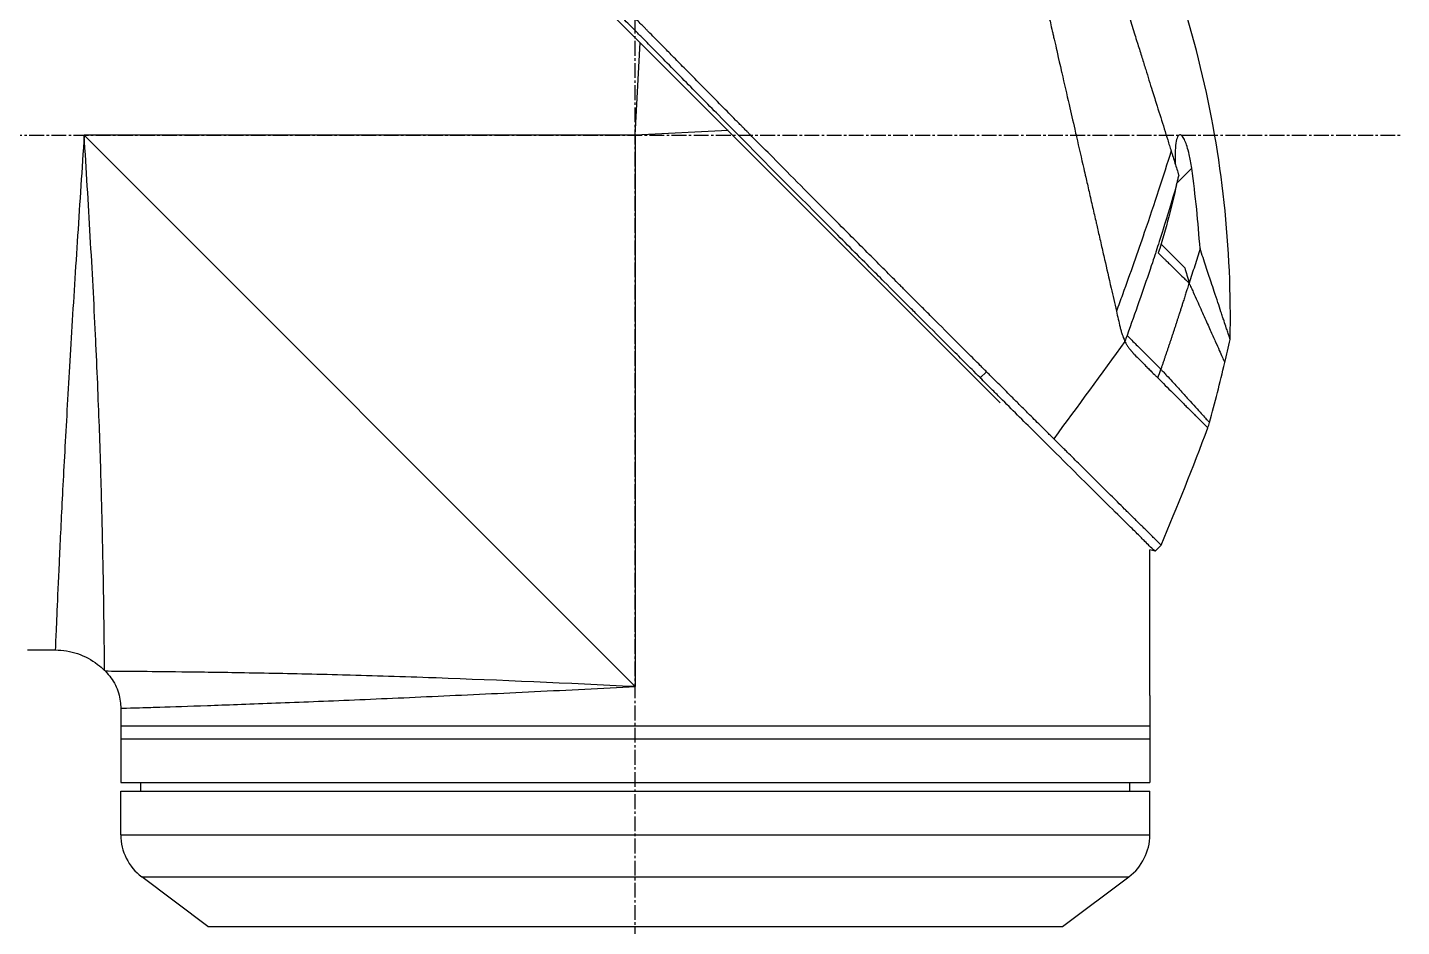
# Model space of a CAD drawing. Header units: millimetres. Extents: x 0 to 4378, y 0 to 2376.
# Drawn here: x 314.4 to 472, y 1105.8 to 1208.8 of the extents above; entities that cross this region are included whole.
import ezdxf

# ---------------------------------------------------------------- set-up
doc = ezdxf.new("R2010")
doc.units = ezdxf.units.MM
doc.header["$LTSCALE"] = 0.2
doc.linetypes.add('CENTER2', pattern=[1.125, 0.75, -0.125, 0.125, -0.125])
doc.layers.add('02_Center Line', color=1, linetype='CENTER2')

# ---------------------------------------------------------------- blocks, each defined once
blk = doc.blocks.new('A$C2641d59f')
for p, q in [((190.24, 563.54), (126.8, 626.99)), ((148.4, 594.2), (148.94, 604.85)), ((148.4, 594.2), (85.2, 594.2)), ((85.2, 594.2), (148.4, 531)), ((159.05, 594.74), (148.4, 594.2)), ((148.4, 594.2), (148.4, 531)), ((210.51, 588.71), (212.21, 590.42)), ((208.47, 581.97), (208.47, 581.97)), ((208.69, 581.74), (211.41, 579.02)), ((187.96, 566.39), (188.67, 567.1)), ((208, 546.51), (208.71, 547.22)), ((207.4, 530), (207.4, 546.67)), ((208, 546.51), (207.4, 546.67)), ((82.05, 539.2), (82.06, 539.2)), ((87.47, 539.2), (87.47, 539.2)), ((78.7, 535.2), (81.89, 535.2)), ((87.64, 532.76), (87.54, 532.86)), ((207.4, 529.5), (207.4, 526.5)), ((89.4, 528.51), (89.4, 520)), ((89.4, 526.5), (207.4, 526.5)), ((207.4, 526.5), (207.4, 520)), ((89.4, 525), (207.4, 525)), ((89.4, 520), (207.4, 520)), ((91.7, 519), (91.69, 520)), ((205.1, 519), (205.11, 520)), ((89.4, 519), (207.4, 519)), ((89.4, 514), (89.4, 519)), ((207.4, 514), (207.4, 519)), ((89.4, 514), (207.4, 514)), ((91.8, 509.2), (205, 509.2)), ((99.4, 503.5), (91.8, 509.2)), ((197.4, 503.5), (205, 509.2)), ((99.4, 503.5), (197.4, 503.5))]:
    blk.add_line(p, q)
for centre, radius, start, end in [((-132.06, 684.47), 360.28, 340.8689, 341.0362), ((95.4, 514), 6, 180, 233.1301), ((201.4, 514), 6, 306.8699, 0)]:
    blk.add_arc(centre, radius, start, end)
at = {"extrusion": (0, 0, -1)}
blk.add_ellipse((156.72, 599.41), major_axis=(-51.34, -154.08), ratio=0.336418, start_param=4.783304, end_param=4.787811, dxfattribs=at)
for points, knots in [([(188.67, 567.1), (188.66, 567.11), (188.51, 567.26), (188.43, 567.34), (188.37, 567.39), (188.19, 567.57), (188.08, 567.69), (187.72, 568.05), (187.48, 568.29), (186.75, 569.02), (186.26, 569.5), (184.79, 570.98), (183.79, 571.97), (182.54, 573.23), (182.29, 573.48), (181.72, 574.05), (181.39, 574.37), (180.47, 575.3), (179.86, 575.91), (179.12, 576.64), (179, 576.76), (178.77, 577), (178.66, 577.11), (177.38, 578.39), (176.2, 579.58), (174.32, 581.46), (173.64, 582.14), (172.16, 583.63), (171.37, 584.42), (168.45, 587.35), (166.31, 589.5), (163.44, 592.4), (162.72, 593.12), (161.89, 593.95), (161.79, 594.06), (161.6, 594.24), (161.52, 594.33), (161.35, 594.5), (161.26, 594.59), (161.06, 594.79), (160.95, 594.9), (160.75, 595.1), (160.67, 595.19), (160.46, 595.39), (160.34, 595.52), (160.12, 595.75), (160.01, 595.85), (159.38, 596.49), (158.85, 597.02), (157.64, 598.25), (156.95, 598.95), (155.56, 600.35), (154.86, 601.06), (153.72, 602.22), (153.27, 602.67), (152.73, 603.23), (152.62, 603.33), (152.34, 603.62), (152.15, 603.81), (151.51, 604.46), (151.06, 604.92), (150.36, 605.62), (150.12, 605.87), (149.79, 606.2), (149.71, 606.29), (149.58, 606.42), (149.53, 606.46), (149.39, 606.61), (149.29, 606.71), (149.04, 606.96), (148.89, 607.11), (148.55, 607.46), (148.36, 607.65), (148, 608.01), (147.82, 608.19), (147.58, 608.43), (147.52, 608.49), (147.32, 608.7), (147.16, 608.86), (146.77, 609.25), (146.56, 609.47), (146.17, 609.86), (146.01, 610.02), (145.68, 610.35), (145.52, 610.52), (145.1, 610.94), (144.84, 611.2), (144.39, 611.65), (144.21, 611.84), (143.88, 612.17), (143.74, 612.31), (143.53, 612.52), (143.46, 612.59), (143.19, 612.87), (142.98, 613.07), (141.87, 614.2), (140.96, 615.12), (139.07, 617.02), (138.1, 618), (136.75, 619.36), (136.37, 619.74), (135.81, 620.31), (135.63, 620.49), (135.01, 621.11), (134.58, 621.54), (133.71, 622.42), (133.26, 622.86), (131.86, 624.27), (130.91, 625.23), (129.19, 626.96), (128.42, 627.73), (126.77, 629.39), (125.88, 630.28), (124.31, 631.86), (123.61, 632.55), (120.28, 635.9), (117.75, 638.42), (114.91, 641.26), (114.42, 641.76), (113.46, 642.71), (113, 643.18), (110.8, 645.38), (109.19, 646.98), (107.16, 649.01), (106.57, 649.6), (105.5, 650.66), (105.02, 651.14), (103.74, 652.42), (103.08, 653.08), (102.4, 653.76), (102.23, 653.93), (101.95, 654.2), (101.88, 654.28), (101.88, 654.28)], [-6.229962, -6.229962, -6.229962, -6.229962, -6.227864, -6.227864, -6.219552, -6.219552, -6.202929, -6.202929, -6.16968, -6.16968, -6.103208, -6.103208, -5.970065, -5.970065, -5.937453, -5.937453, -5.895346, -5.895346, -5.816119, -5.816119, -5.800362, -5.800362, -5.786281, -5.786281, -5.635887, -5.635887, -5.550128, -5.550128, -5.451964, -5.451964, -5.19041, -5.19041, -5.103809, -5.103809, -5.091041, -5.091041, -5.081268, -5.081268, -5.070806, -5.070806, -5.057101, -5.057101, -5.047416, -5.047416, -5.032993, -5.032993, -5.021064, -5.021064, -4.959513, -4.959513, -4.879662, -4.879662, -4.798866, -4.798866, -4.746913, -4.746913, -4.735039, -4.735039, -4.713278, -4.713278, -4.660559, -4.660559, -4.631405, -4.631405, -4.620962, -4.620962, -4.61581, -4.61581, -4.603824, -4.603824, -4.585775, -4.585775, -4.565126, -4.565126, -4.545061, -4.545061, -4.538129, -4.538129, -4.518662, -4.518662, -4.489931, -4.489931, -4.468034, -4.468034, -4.446173, -4.446173, -4.412022, -4.412022, -4.38742, -4.38742, -4.368644, -4.368644, -4.359076, -4.359076, -4.331844, -4.331844, -4.208918, -4.208918, -4.076245, -4.076245, -4.023995, -4.023995, -3.998904, -3.998904, -3.939656, -3.939656, -3.878964, -3.878964, -3.746371, -3.746371, -3.637173, -3.637173, -3.509455, -3.509455, -3.406658, -3.406658, -3.009825, -3.009825, -2.924337, -2.924337, -2.84138, -2.84138, -2.519502, -2.519502, -2.374871, -2.374871, -2.235834, -2.235834, -1.965462, -1.965462, -1.83333, -1.83333, -1.674568, -1.674568, -1.674568, -1.674568]), ([(187.96, 566.39), (187.93, 566.43), (187.63, 566.73), (186.96, 567.4), (186.7, 567.65), (185.94, 568.41), (185.42, 568.93), (183.87, 570.48), (182.81, 571.54), (181.44, 572.91), (181.14, 573.21), (180.48, 573.87), (180.13, 574.22), (178.82, 575.53), (177.87, 576.48), (176.37, 577.99), (175.81, 578.54), (173.78, 580.58), (172.29, 582.08), (167.82, 586.56), (162.26, 592.16), (156.39, 598.09), (155.08, 599.42), (153.12, 601.41), (152.47, 602.06), (151.57, 602.98), (151.31, 603.24), (150.56, 604), (150.06, 604.51), (149.4, 605.17), (149.25, 605.33), (148.99, 605.59), (148.88, 605.7), (148.67, 605.92), (148.57, 606.02), (148.36, 606.23), (148.25, 606.34), (147.73, 606.86), (147.32, 607.28), (146.47, 608.14), (146.03, 608.58), (144.77, 609.85), (143.95, 610.68), (142.33, 612.32), (141.52, 613.13), (139.87, 614.8), (139.03, 615.65), (137.31, 617.38), (136.43, 618.26), (135.1, 619.6), (134.65, 620.05), (133.43, 621.28), (132.67, 622.04), (131.08, 623.65), (130.24, 624.49), (128.59, 626.15), (127.78, 626.96), (126.21, 628.54), (125.44, 629.3), (123.23, 631.52), (121.8, 632.96), (117.83, 636.93), (115.38, 639.38), (112.7, 642.06), (112.27, 642.49), (110.26, 644.5), (108.8, 645.96), (105.53, 649.22), (103.94, 650.81), (102.57, 652.17), (102.33, 652.41), (101.81, 652.94), (101.57, 653.17), (101.25, 653.49), (101.17, 653.57), (101.17, 653.57)], [0.000001, 0.000001, 0.000001, 0.000001, 0.0174896, 0.0174896, 0.0280641, 0.0280641, 0.0492044, 0.0492044, 0.0915833, 0.0915833, 0.103829, 0.103829, 0.1177045, 0.1177045, 0.1548929, 0.1548929, 0.1762617, 0.1762617, 0.2332292, 0.2332292, 0.3447473, 0.3447473, 0.3768428, 0.3768428, 0.3928613, 0.3928613, 0.3992061, 0.3992061, 0.4115742, 0.4115742, 0.4153435, 0.4153435, 0.4181398, 0.4181398, 0.4207138, 0.4207138, 0.4231441, 0.4231441, 0.4328041, 0.4328041, 0.443145, 0.443145, 0.4624048, 0.4624048, 0.4815797, 0.4815797, 0.5018181, 0.5018181, 0.5229618, 0.5229618, 0.5340035, 0.5340035, 0.5527188, 0.5527188, 0.5738832, 0.5738832, 0.5945831, 0.5945831, 0.6145009, 0.6145009, 0.6528362, 0.6528362, 0.7241388, 0.7241388, 0.7381113, 0.7381113, 0.7906485, 0.7906485, 0.8696683, 0.8696683, 0.8893857, 0.8893857, 0.91901, 0.91901, 0.9486615, 0.9486615, 0.9486615, 0.9486615]), ([(185.7, 651.99), (185.7, 651.99), (185.7, 651.99), (185.7, 651.99), (185.7, 651.98), (185.71, 651.97), (185.71, 651.97), (185.71, 651.95), (185.72, 651.92), (185.73, 651.88), (185.74, 651.85), (185.75, 651.81), (185.76, 651.75), (185.78, 651.7), (185.79, 651.64), (185.81, 651.56), (185.83, 651.49), (185.84, 651.41), (185.87, 651.32), (185.89, 651.23), (185.91, 651.13), (185.93, 651.02), (185.98, 650.82), (186.04, 650.57), (186.11, 650.27), (186.12, 650.22), (186.13, 650.16), (186.15, 650.1), (186.19, 649.93), (186.24, 649.68), (186.33, 649.31), (186.39, 649.02), (186.48, 648.64), (186.59, 648.15), (186.68, 647.77), (186.78, 647.32), (186.91, 646.79), (187.01, 646.33), (187.13, 645.82), (187.26, 645.23), (187.31, 645.01), (187.36, 644.79), (187.42, 644.55), (187.5, 644.2), (187.58, 643.85), (187.66, 643.48), (187.8, 642.87), (187.95, 642.23), (188.1, 641.56), (188.18, 641.22), (188.26, 640.88), (188.34, 640.53), (188.42, 640.18), (188.5, 639.83), (188.58, 639.47), (188.75, 638.75), (188.92, 638), (189.1, 637.23), (189.18, 636.84), (189.27, 636.45), (189.37, 636.05), (189.38, 635.96), (189.4, 635.88), (189.42, 635.8), (189.45, 635.69), (189.52, 635.37), (189.64, 634.83), (189.72, 634.5), (189.81, 634.09), (189.93, 633.59), (190.02, 633.21), (190.11, 632.78), (190.22, 632.31), (190.27, 632.1), (190.32, 631.88), (190.37, 631.66), (190.42, 631.44), (190.47, 631.23), (190.52, 631), (190.56, 630.82), (190.61, 630.63), (190.65, 630.45), (190.71, 630.18), (190.77, 629.92), (190.83, 629.66), (190.88, 629.43), (190.93, 629.21), (190.98, 628.98), (191.04, 628.75), (191.09, 628.52), (191.14, 628.29), (191.2, 628.06), (191.25, 627.81), (191.31, 627.58), (191.36, 627.36), (191.4, 627.15), (191.46, 626.9), (191.52, 626.65), (191.59, 626.35), (191.65, 626.06), (191.72, 625.78), (191.78, 625.5), (191.85, 625.22), (191.89, 625.01), (191.94, 624.8), (191.99, 624.6), (192.01, 624.52), (192.02, 624.44), (192.04, 624.36), (192.11, 624.08), (192.17, 623.79), (192.24, 623.5), (192.27, 623.36), (192.31, 623.21), (192.34, 623.07), (192.37, 622.92), (192.41, 622.78), (192.44, 622.63), (192.51, 622.34), (192.57, 622.05), (192.64, 621.76), (192.77, 621.17), (192.91, 620.58), (193.04, 619.99), (193.11, 619.69), (193.18, 619.39), (193.25, 619.1), (193.32, 618.8), (193.39, 618.5), (193.46, 618.2), (193.49, 618.05), (193.52, 617.9), (193.56, 617.75), (193.59, 617.59), (193.63, 617.44), (193.66, 617.29), (193.73, 617), (193.8, 616.7), (193.87, 616.41), (193.87, 616.4), (193.87, 616.39), (193.87, 616.38), (193.94, 616.08), (194.01, 615.77), (194.08, 615.47), (194.15, 615.16), (194.22, 614.86), (194.29, 614.55), (194.33, 614.4), (194.36, 614.24), (194.4, 614.09), (194.43, 613.94), (194.47, 613.78), (194.5, 613.63), (194.57, 613.32), (194.64, 613.01), (194.71, 612.7), (194.76, 612.52), (194.8, 612.34), (194.84, 612.15), (194.84, 612.15), (194.84, 612.15), (194.84, 612.14), (194.86, 612.08), (194.88, 611.96), (194.93, 611.77), (194.96, 611.63), (195, 611.45), (195.05, 611.23), (195.08, 611.11), (195.11, 610.98), (195.14, 610.84), (195.17, 610.69), (195.21, 610.54), (195.25, 610.37), (195.27, 610.26), (195.3, 610.13), (195.33, 610.01), (195.34, 609.97), (195.35, 609.94), (195.35, 609.9), (195.44, 609.55), (195.51, 609.23), (195.57, 608.97), (195.72, 608.31), (195.8, 607.94), (195.83, 607.85), (195.88, 607.6), (195.94, 607.34), (196, 607.09), (196.07, 606.78), (196.14, 606.46), (196.22, 606.15), (196.25, 606.01), (196.28, 605.87), (196.31, 605.73), (196.35, 605.56), (196.39, 605.38), (196.43, 605.21), (196.48, 605.01), (196.52, 604.81), (196.57, 604.61), (196.65, 604.25), (196.89, 603.2), (197.29, 601.45), (197.3, 601.42), (197.3, 601.39), (197.31, 601.36), (197.59, 600.14), (197.87, 598.93), (198.15, 597.72), (198.36, 596.78), (198.58, 595.84), (198.79, 594.9), (198.86, 594.61), (198.93, 594.32), (198.99, 594.02), (199.27, 592.8), (199.55, 591.59), (199.83, 590.39), (199.9, 590.06), (199.98, 589.73), (200.05, 589.4), (200.11, 589.15), (200.17, 588.88), (200.24, 588.6), (200.36, 588.05), (200.5, 587.46), (200.64, 586.82), (200.71, 586.54), (200.78, 586.25), (200.84, 585.95), (200.91, 585.66), (200.98, 585.37), (201.04, 585.07), (201.11, 584.79), (201.18, 584.5), (201.24, 584.21), (201.25, 584.16), (201.26, 584.12), (201.27, 584.07), (201.33, 583.84), (201.38, 583.6), (201.44, 583.35), (201.56, 582.82), (201.69, 582.25), (201.83, 581.64), (201.95, 581.11), (202.08, 580.55), (202.21, 579.96), (202.45, 578.95), (202.7, 577.85), (202.97, 576.68), (203.16, 575.83), (203.36, 574.95), (203.57, 574.04)], [0.0008979, 0.0008979, 0.0008979, 0.0008979, 0.0108915, 0.0108915, 0.0108915, 0.020974, 0.020974, 0.020974, 0.0391503, 0.0391503, 0.0391503, 0.0554178, 0.0554178, 0.0554178, 0.0702751, 0.0702751, 0.0702751, 0.0840358, 0.0840358, 0.0840358, 0.0969119, 0.0969119, 0.0969119, 0.1205769, 0.1205769, 0.1205769, 0.125, 0.125, 0.125, 0.1638961, 0.1638961, 0.1638961, 0.1958374, 0.1958374, 0.1958374, 0.2208888, 0.2208888, 0.2208888, 0.2422005, 0.2422005, 0.2422005, 0.25, 0.25, 0.25, 0.2678209, 0.2678209, 0.2678209, 0.2975362, 0.2975362, 0.2975362, 0.3125, 0.3125, 0.3125, 0.3272656, 0.3272656, 0.3272656, 0.3570095, 0.3570095, 0.3570095, 0.3718814, 0.3718814, 0.3718814, 0.375, 0.375, 0.375, 0.3991671, 0.3991671, 0.3991671, 0.4139157, 0.4139157, 0.4139157, 0.4249028, 0.4249028, 0.4249028, 0.429655, 0.429655, 0.429655, 0.4340613, 0.4340613, 0.4340613, 0.4375, 0.4375, 0.4375, 0.4468814, 0.4468814, 0.4468814, 0.4548932, 0.4548932, 0.4548932, 0.4629051, 0.4629051, 0.4629051, 0.4712008, 0.4712008, 0.4712008, 0.4789288, 0.4789288, 0.4789288, 0.4866568, 0.4866568, 0.4866568, 0.4943848, 0.4943848, 0.4943848, 0.5, 0.5, 0.5, 0.502414, 0.502414, 0.502414, 0.5112437, 0.5112437, 0.5112437, 0.5156585, 0.5156585, 0.5156585, 0.5200734, 0.5200734, 0.5200734, 0.528903, 0.528903, 0.528903, 0.5465624, 0.5465624, 0.5465624, 0.555392, 0.555392, 0.555392, 0.5642217, 0.5642217, 0.5642217, 0.5686366, 0.5686366, 0.5686366, 0.5730514, 0.5730514, 0.5730514, 0.5816327, 0.5816327, 0.5816327, 0.5818813, 0.5818813, 0.5818813, 0.5907202, 0.5907202, 0.5907202, 0.5995591, 0.5995591, 0.5995591, 0.6039786, 0.6039786, 0.6039786, 0.6083981, 0.6083981, 0.6083981, 0.6172371, 0.6172371, 0.6172371, 0.622449, 0.622449, 0.622449, 0.6229413, 0.6229413, 0.6229413, 0.6298917, 0.6298917, 0.6298917, 0.6351416, 0.6351416, 0.6351416, 0.6379546, 0.6379546, 0.6379546, 0.6408496, 0.6408496, 0.6408496, 0.6428571, 0.6428571, 0.6428571, 0.6433986, 0.6433986, 0.6433986, 0.6491487, 0.6491487, 0.6491487, 0.6632653, 0.6632653, 0.6632653, 0.6704637, 0.6704637, 0.6704637, 0.6793393, 0.6793393, 0.6793393, 0.6833065, 0.6833065, 0.6833065, 0.6882149, 0.6882149, 0.6882149, 0.6938776, 0.6938776, 0.6938776, 0.7239727, 0.7239727, 0.7239727, 0.7244898, 0.7244898, 0.7244898, 0.7589042, 0.7589042, 0.7589042, 0.7857143, 0.7857143, 0.7857143, 0.7941949, 0.7941949, 0.7941949, 0.8295621, 0.8295621, 0.8295621, 0.8392857, 0.8392857, 0.8392857, 0.849008, 0.849008, 0.849008, 0.8678821, 0.8678821, 0.8678821, 0.876305, 0.876305, 0.876305, 0.8842189, 0.8842189, 0.8842189, 0.8917062, 0.8917062, 0.8917062, 0.8928571, 0.8928571, 0.8928571, 0.9031342, 0.9031342, 0.9031342, 0.9247967, 0.9247967, 0.9247967, 0.9437386, 0.9437386, 0.9437386, 0.9764071, 0.9764071, 0.9764071, 1, 1, 1, 1]), ([(192.31, 648.44), (192.31, 648.44), (192.31, 648.44), (192.34, 648.36), (192.35, 648.32), (192.38, 648.22), (192.4, 648.18), (192.47, 647.93), (192.56, 647.64), (192.75, 647.03), (192.84, 646.75), (193.07, 646.02), (193.22, 645.54), (193.62, 644.27), (193.88, 643.44), (194.56, 641.26), (195.01, 639.83), (195.64, 637.82), (195.77, 637.38), (195.98, 636.72), (196.05, 636.49), (196.2, 636.04), (196.27, 635.81), (196.38, 635.46), (196.41, 635.34), (196.53, 634.98), (196.6, 634.74), (196.75, 634.26), (196.83, 634.03), (196.94, 633.66), (196.98, 633.54), (197.06, 633.29), (197.1, 633.16), (197.18, 632.91), (197.22, 632.78), (197.34, 632.38), (197.42, 632.12), (197.58, 631.61), (197.66, 631.36), (197.82, 630.86), (197.89, 630.61), (198.13, 629.85), (198.29, 629.33), (198.63, 628.25), (198.81, 627.69), (199.14, 626.62), (199.3, 626.12), (199.51, 625.45), (199.55, 625.31), (199.78, 624.6), (199.95, 624.03), (200.22, 623.17), (200.31, 622.88), (200.49, 622.3), (200.59, 622.01), (200.77, 621.43), (200.86, 621.14), (201, 620.7), (201.04, 620.55), (201.13, 620.26), (201.18, 620.12), (201.27, 619.83), (201.32, 619.68), (201.45, 619.26), (201.54, 618.97), (202.31, 616.5), (203.01, 614.27), (203.78, 611.81), (203.84, 611.6), (203.97, 611.19), (204.04, 610.98), (204.16, 610.58), (204.22, 610.39), (204.35, 609.99), (204.41, 609.8), (204.52, 609.42), (204.58, 609.24), (204.75, 608.69), (204.87, 608.33), (205.19, 607.29), (205.41, 606.61), (205.7, 605.66), (205.79, 605.37), (205.93, 604.94), (205.97, 604.8), (206.1, 604.4), (206.18, 604.13), (206.34, 603.62), (206.42, 603.37), (206.64, 602.66), (206.79, 602.2), (207.18, 600.93), (207.43, 600.12), (207.87, 598.73), (208.05, 598.14), (208.51, 596.68), (208.79, 595.81), (209.19, 594.52), (209.32, 594.1), (209.52, 593.46), (209.58, 593.25), (209.68, 592.94), (209.72, 592.84), (209.76, 592.68), (209.78, 592.63), (209.8, 592.55), (209.81, 592.52), (209.83, 592.47), (209.84, 592.45), (209.85, 592.42)], [0.000492, 0.000492, 0.000492, 0.000492, 0.070477, 0.070477, 0.116784, 0.116784, 0.147598, 0.147598, 0.270163, 0.270163, 0.35129, 0.35129, 0.459378, 0.459378, 0.603543, 0.603543, 0.795477, 0.795477, 0.846759, 0.846759, 0.872247, 0.872247, 0.897546, 0.897546, 0.910816, 0.910816, 0.936058, 0.936058, 0.961053, 0.961053, 0.973407, 0.973407, 0.986612, 0.986612, 0.999925, 0.999925, 1.026343, 1.026343, 1.051465, 1.051465, 1.076258, 1.076258, 1.125243, 1.125243, 1.177878, 1.177878, 1.224985, 1.224985, 1.237745, 1.237745, 1.287061, 1.287061, 1.311764, 1.311764, 1.336615, 1.336615, 1.361333, 1.361333, 1.372959, 1.372959, 1.384222, 1.384222, 1.395507, 1.395507, 1.41867, 1.41867, 1.596072, 1.596072, 1.612752, 1.612752, 1.628768, 1.628768, 1.644172, 1.644172, 1.659003, 1.659003, 1.673475, 1.673475, 1.702106, 1.702106, 1.756638, 1.756638, 1.781274, 1.781274, 1.792708, 1.792708, 1.814679, 1.814679, 1.835454, 1.835454, 1.874477, 1.874477, 1.942807, 1.942807, 1.994085, 1.994085, 2.070998, 2.070998, 2.109452, 2.109452, 2.128666, 2.128666, 2.138273, 2.138273, 2.143077, 2.143077, 2.145479, 2.145479, 2.147874, 2.147874, 2.147874, 2.147874]), ([(216.61, 570.81), (216.83, 581.26), (215.69, 591.83), (211.98, 607.15), (210.38, 612.25), (208.47, 617.2)], [0, 0, 0, 0, 3.135776, 3.135776, 4.729873, 4.729873, 4.729873, 4.729873]), ([(85.2, 594.2), (84.95, 590.35), (84.7, 586.51), (84.45, 582.71), (84.21, 578.95), (83.97, 575.19), (83.75, 571.64), (83.54, 568.08), (83.34, 564.69), (83.16, 561.48), (82.98, 558.28), (82.82, 555.24), (82.68, 552.52), (82.54, 549.8), (82.43, 547.35), (82.32, 545.19), (82.22, 543.03), (82.14, 541.2), (82.08, 539.72), (82.01, 538.25), (81.97, 537.11), (81.93, 536.35), (81.9, 535.59), (81.89, 535.2), (81.89, 535.2), (81.89, 535.2), (81.89, 535.2), (81.89, 535.2)], [0, 0, 0, 0, 0.0627169, 0.0627169, 0.0627169, 0.125, 0.125, 0.125, 0.1875, 0.1875, 0.1875, 0.25, 0.25, 0.25, 0.3125314, 0.3125314, 0.3125314, 0.375, 0.375, 0.375, 0.4375116, 0.4375116, 0.4375116, 0.4999994, 0.4999994, 0.4999994, 0.5001285, 0.5001285, 0.5001285, 0.5001285]), ([(87.54, 532.86), (87.54, 532.86), (87.54, 532.86), (87.54, 532.86), (87.54, 532.86), (87.54, 533.26), (87.53, 534.05), (87.53, 534.07), (87.53, 534.08), (87.53, 534.1), (87.52, 534.9), (87.51, 536.08), (87.49, 537.59), (87.49, 537.64), (87.49, 537.7), (87.49, 537.75), (87.47, 539.33), (87.44, 541.3), (87.4, 543.62), (87.36, 545.82), (87.31, 548.29), (87.24, 551.02), (87.24, 551.15), (87.23, 551.28), (87.23, 551.41), (87.16, 554.15), (87.07, 557.19), (86.96, 560.38), (86.95, 560.53), (86.95, 560.67), (86.94, 560.82), (86.82, 564.03), (86.69, 567.4), (86.52, 570.92), (86.51, 571.06), (86.51, 571.19), (86.5, 571.32), (86.33, 574.95), (86.12, 578.78), (85.9, 582.61), (85.68, 586.43), (85.45, 590.31), (85.2, 594.2)], [0.5002568, 0.5002568, 0.5002568, 0.5002568, 0.5003876, 0.5003876, 0.5003876, 0.5625, 0.5625, 0.5625, 0.5637682, 0.5637682, 0.5637682, 0.625, 0.625, 0.625, 0.6270506, 0.6270506, 0.6270506, 0.6901228, 0.6901228, 0.6901228, 0.75, 0.75, 0.75, 0.7528673, 0.7528673, 0.7528673, 0.8125, 0.8125, 0.8125, 0.8152429, 0.8152429, 0.8152429, 0.875, 0.875, 0.875, 0.877259, 0.877259, 0.877259, 0.9386494, 0.9386494, 0.9386494, 1, 1, 1, 1]), ([(212.21, 590.42), (212.17, 590.7), (212.13, 590.98), (212.03, 591.52), (211.98, 591.77), (211.85, 592.33), (211.76, 592.64), (211.6, 593.16), (211.51, 593.39), (211.34, 593.78), (211.24, 593.94), (211.04, 594.2), (210.94, 594.26), (210.75, 594.24), (210.66, 594.16), (210.51, 593.86), (210.44, 593.61), (210.34, 592.98), (210.31, 592.59), (210.29, 591.78), (210.29, 591.37), (210.31, 590.94)], [-1.14528, -1.14528, -1.14528, -1.14528, -1.059047, -1.059047, -0.979891, -0.979891, -0.875786, -0.875786, -0.784614, -0.784614, -0.687046, -0.687046, -0.571812, -0.571812, -0.456499, -0.456499, -0.315176, -0.315176, -0.162073, -0.162073, -0.025672, -0.025672, -0.025672, -0.025672]), ([(209.85, 592.42), (208.95, 589.52), (207.92, 586.39), (206.77, 583.05), (205.99, 580.78), (205.16, 578.41), (204.26, 575.93), (204.04, 575.31), (203.81, 574.67), (203.57, 574.04)], [-1, -1, -1, -1, -0.459072, -0.459072, -0.459072, -0.092566, -0.092566, -0.092566, 0, 0, 0, 0]), ([(209.85, 592.42), (209.99, 591.94), (210.14, 591.47), (210.43, 590.54), (210.58, 590.08), (210.72, 589.62)], [0.000026, 0.000026, 0.000026, 0.000026, 0.1679092, 0.1679092, 0.336286, 0.336286, 0.336286, 0.336286]), ([(210.72, 589.62), (210.68, 589.47), (210.64, 589.31), (210.57, 589.01), (210.54, 588.86), (210.51, 588.71)], [-0.09380006, -0.09380006, -0.09380006, -0.09380006, -0.04608774, -0.04608774, -0.000001, -0.000001, -0.000001, -0.000001]), ([(213.16, 581.21), (213.05, 582.72), (212.93, 584.23), (212.61, 587.3), (212.43, 588.86), (212.21, 590.42)], [0.000001, 0.000001, 0.000001, 0.000001, 0.4541066, 0.4541066, 0.9270468, 0.9270468, 0.9270468, 0.9270468]), ([(210.47, 588.52), (209.9, 586.57), (209.37, 584.85), (208.93, 583.45), (208.61, 582.4), (208.33, 581.55), (208.13, 580.93), (208.04, 580.66), (207.82, 579.97), (207.43, 578.82), (206.61, 576.41), (205.73, 573.89), (204.79, 571.27)], [0, 0, 0, 0, 0.25, 0.25, 0.25, 0.375, 0.375, 0.375, 0.5, 0.5, 0.5, 1, 1, 1, 1]), ([(210.46, 588.52), (210.2, 587.3), (209.91, 586.08), (209.21, 583.49), (208.81, 582.12), (208.37, 580.71)], [0.0003261, 0.0003261, 0.0003261, 0.0003261, 0.3756535, 0.3756535, 0.8068881, 0.8068881, 0.8068881, 0.8068881]), ([(210.47, 588.52), (210.47, 588.56), (210.48, 588.59), (210.49, 588.65), (210.5, 588.68), (210.51, 588.71)], [-0.0189743, -0.0189743, -0.0189743, -0.0189743, -0.00948198, -0.00948198, -0.000001, -0.000001, -0.000001, -0.000001]), ([(208.37, 580.71), (208.45, 580.63), (208.69, 580.4), (209.13, 579.97), (209.21, 579.9), (209.41, 579.7), (209.53, 579.58), (209.86, 579.26), (210.07, 579.06), (210.35, 578.78), (210.43, 578.7), (210.76, 578.38), (211.02, 578.13), (211.38, 577.78), (211.49, 577.67), (211.65, 577.51), (211.71, 577.46), (211.78, 577.39), (211.81, 577.37), (211.86, 577.32), (211.88, 577.3), (211.9, 577.28)], [0.000001, 0.000001, 0.000001, 0.000001, 0.0517933, 0.0517933, 0.0631602, 0.0631602, 0.080667, 0.080667, 0.1119431, 0.1119431, 0.1236223, 0.1236223, 0.1626158, 0.1626158, 0.1804481, 0.1804481, 0.1887485, 0.1887485, 0.1927271, 0.1927271, 0.1965807, 0.1965807, 0.1965807, 0.1965807]), ([(213.16, 581.21), (212.96, 580.55), (212.75, 579.89), (212.34, 578.58), (212.13, 577.92), (211.92, 577.26)], [-0.4140683, -0.4140683, -0.4140683, -0.4140683, -0.2070418, -0.2070418, -0.000001, -0.000001, -0.000001, -0.000001]), ([(216.61, 570.81), (216.61, 570.81), (216.61, 570.81), (216.61, 570.81), (216.61, 570.82), (216.6, 570.84), (216.59, 570.86), (216.57, 570.92), (216.55, 570.98), (216.5, 571.14), (216.47, 571.24), (216.4, 571.44), (216.37, 571.54), (216.28, 571.8), (216.23, 571.96), (216.09, 572.38), (216, 572.64), (215.86, 573.08), (215.8, 573.24), (215.69, 573.58), (215.63, 573.77), (215.45, 574.3), (215.33, 574.66), (215.08, 575.43), (214.94, 575.85), (214.67, 576.64), (214.56, 577), (214.24, 577.95), (214.04, 578.55), (213.62, 579.83), (213.39, 580.51), (213.16, 581.21)], [2.994008, 2.994008, 2.994008, 2.994008, 2.998917, 2.998917, 3.102407, 3.102407, 3.193729, 3.193729, 3.404829, 3.404829, 3.606578, 3.606578, 3.771982, 3.771982, 3.995205, 3.995205, 4.278205, 4.278205, 4.423595, 4.423595, 4.583388, 4.583388, 4.852579, 4.852579, 5.133194, 5.133194, 5.349319, 5.349319, 5.678864, 5.678864, 6.012538, 6.012538, 6.012538, 6.012538]), ([(211.41, 579.02), (211.49, 578.74), (211.58, 578.45), (211.7, 578.01), (211.75, 577.86), (211.81, 577.63), (211.83, 577.55), (211.88, 577.41), (211.91, 577.28), (211.92, 577.26)], [-0.03661254, -0.03661254, -0.03661254, -0.03661254, -0.01870238, -0.01870238, -0.00917405, -0.00917405, -0.00454332, -0.00454332, -0.000001, -0.000001, -0.000001, -0.000001]), ([(211.9, 577.28), (211.84, 577.06), (211.77, 576.85), (211.71, 576.65), (211.67, 576.53), (211.63, 576.42), (211.58, 576.26), (211.53, 576.1), (211.47, 575.9), (211.41, 575.72), (211.38, 575.63), (211.36, 575.54), (211.33, 575.45), (211.3, 575.36), (211.27, 575.27), (211.24, 575.18), (211.21, 575.09), (211.19, 575), (211.16, 574.91), (211.12, 574.78), (211.07, 574.65), (211.03, 574.51), (210.99, 574.38), (210.94, 574.25), (210.9, 574.11), (210.86, 573.98), (210.81, 573.84), (210.77, 573.71), (210.74, 573.6), (210.7, 573.49), (210.66, 573.38), (210.63, 573.27), (210.59, 573.15), (210.55, 573.04), (210.52, 572.93), (210.48, 572.82), (210.45, 572.71), (210.41, 572.59), (210.37, 572.47), (210.33, 572.34), (210.29, 572.22), (210.25, 572.1), (210.21, 571.98), (210.17, 571.86), (210.13, 571.73), (210.09, 571.61), (210.05, 571.5), (210.01, 571.38), (209.97, 571.26), (209.93, 571.15), (209.89, 571.03), (209.86, 570.91), (209.82, 570.8), (209.78, 570.68), (209.74, 570.57), (209.7, 570.45), (209.66, 570.33), (209.62, 570.21), (209.58, 570.09), (209.54, 569.97), (209.5, 569.85), (209.46, 569.74), (209.42, 569.62), (209.38, 569.5), (209.34, 569.38), (209.3, 569.26), (209.26, 569.15), (209.22, 569.03), (209.18, 568.91), (209.14, 568.8), (209.1, 568.68), (209.07, 568.56), (209.03, 568.45), (208.99, 568.33), (208.95, 568.21), (208.91, 568.09), (208.87, 567.98), (208.83, 567.86), (208.79, 567.74), (208.74, 567.62), (208.7, 567.51), (208.66, 567.39)], [0, 0, 0, 0, 0.0897132, 0.0897132, 0.0897132, 0.1414804, 0.1414804, 0.1414804, 0.1932476, 0.1932476, 0.1932476, 0.2191312, 0.2191312, 0.2191312, 0.2450148, 0.2450148, 0.2450148, 0.2708984, 0.2708984, 0.2708984, 0.3096449, 0.3096449, 0.3096449, 0.3483914, 0.3483914, 0.3483914, 0.3871379, 0.3871379, 0.3871379, 0.4193782, 0.4193782, 0.4193782, 0.4516185, 0.4516185, 0.4516185, 0.4838587, 0.4838587, 0.4838587, 0.5192811, 0.5192811, 0.5192811, 0.5547035, 0.5547035, 0.5547035, 0.5901259, 0.5901259, 0.5901259, 0.6238896, 0.6238896, 0.6238896, 0.6576534, 0.6576534, 0.6576534, 0.6914171, 0.6914171, 0.6914171, 0.7259458, 0.7259458, 0.7259458, 0.7604744, 0.7604744, 0.7604744, 0.795003, 0.795003, 0.795003, 0.8290876, 0.8290876, 0.8290876, 0.8631723, 0.8631723, 0.8631723, 0.8972569, 0.8972569, 0.8972569, 0.9315046, 0.9315046, 0.9315046, 0.9657523, 0.9657523, 0.9657523, 1, 1, 1, 1]), ([(211.9, 577.28), (211.92, 577.23), (211.94, 577.19), (211.96, 577.14), (211.98, 577.1), (212, 577.05), (212.02, 577.01), (212.06, 576.92), (212.1, 576.83), (212.14, 576.74), (212.22, 576.57), (212.3, 576.4), (212.37, 576.23), (212.53, 575.88), (212.67, 575.55), (212.82, 575.23), (213.11, 574.59), (213.38, 573.99), (213.63, 573.43), (213.88, 572.87), (214.11, 572.35), (214.32, 571.88), (214.54, 571.4), (214.73, 570.97), (214.91, 570.58), (215.08, 570.19), (215.23, 569.85), (215.37, 569.55), (215.5, 569.25), (215.61, 569), (215.71, 568.79), (215.75, 568.69), (215.79, 568.6), (215.83, 568.52), (215.86, 568.44), (215.89, 568.37), (215.92, 568.31), (215.94, 568.26), (215.96, 568.21), (215.98, 568.18), (215.98, 568.17), (215.99, 568.16), (215.99, 568.15), (215.99, 568.14), (216, 568.14), (216, 568.14), (216, 568.14), (216, 568.14), (216, 568.14)], [0, 0, 0, 0, 0.003914, 0.003914, 0.003914, 0.0078279, 0.0078279, 0.0078279, 0.0156558, 0.0156558, 0.0156558, 0.0313116, 0.0313116, 0.0313116, 0.0626233, 0.0626233, 0.0626233, 0.1252466, 0.1252466, 0.1252466, 0.1878699, 0.1878699, 0.1878699, 0.2504932, 0.2504932, 0.2504932, 0.3131165, 0.3131165, 0.3131165, 0.3757398, 0.3757398, 0.3757398, 0.4070514, 0.4070514, 0.4070514, 0.4383631, 0.4383631, 0.4383631, 0.4696747, 0.4696747, 0.4696747, 0.4853679, 0.4853679, 0.4853679, 0.5009864, 0.5009864, 0.5009864, 0.5015367, 0.5015367, 0.5015367, 0.5015367]), ([(211.92, 577.26), (211.92, 577.26), (211.91, 577.27), (211.91, 577.27), (211.91, 577.27), (211.9, 577.28)], [-0.004802937, -0.004802937, -0.004802937, -0.004802937, -0.002367886, -0.002367886, 0, 0, 0, 0]), ([(203.57, 574.04), (203.71, 573.42), (203.85, 572.82), (203.99, 572.22), (204.01, 572.11), (204.03, 572.04), (204.04, 572), (204.06, 571.92), (204.08, 571.85), (204.1, 571.78), (204.14, 571.65), (204.18, 571.51), (204.23, 571.36), (204.3, 571.18), (204.4, 570.91), (204.54, 570.58)], [-1, -1, -1, -1, -0.5, -0.5, -0.5, -0.4375, -0.4375, -0.4375, -0.375, -0.375, -0.375, -0.25, -0.25, -0.25, 0, 0, 0, 0]), ([(204.54, 570.58), (204.54, 570.58), (204.54, 570.57), (204.54, 570.57), (204.57, 570.51), (204.6, 570.45), (204.64, 570.39), (204.67, 570.33), (204.7, 570.27), (204.74, 570.21), (204.75, 570.2), (204.75, 570.19), (204.76, 570.18), (204.82, 570.08), (204.89, 569.97), (204.97, 569.87), (204.98, 569.86), (204.99, 569.84), (205, 569.82), (205.03, 569.78), (205.06, 569.75), (205.08, 569.71), (205.13, 569.66), (205.17, 569.61), (205.21, 569.56), (205.23, 569.53), (205.25, 569.51), (205.27, 569.49), (205.27, 569.48), (205.3, 569.45), (205.33, 569.41), (205.35, 569.39), (205.37, 569.37), (205.4, 569.34), (205.4, 569.33), (205.4, 569.33), (205.4, 569.33), (205.42, 569.31), (205.44, 569.29), (205.46, 569.27), (205.49, 569.24), (205.52, 569.21), (205.54, 569.18), (205.56, 569.16), (205.57, 569.15), (205.58, 569.13), (205.71, 569), (205.89, 568.82), (206.12, 568.6), (206.26, 568.46), (206.4, 568.32), (206.52, 568.2), (206.58, 568.14), (206.63, 568.08), (206.69, 568.03), (206.75, 567.96), (206.87, 567.84), (207.04, 567.67), (207.06, 567.65), (207.08, 567.62), (207.11, 567.6), (207.28, 567.42), (207.42, 567.28), (207.52, 567.18), (207.53, 567.17), (207.53, 567.16), (207.54, 567.15), (207.72, 566.97), (207.89, 566.81), (208.04, 566.66), (208.13, 566.58), (208.21, 566.5), (208.29, 566.43), (208.3, 566.42), (208.31, 566.41), (208.32, 566.4)], [0, 0, 0, 0, 0.0021802, 0.0021802, 0.0021802, 0.0349898, 0.0349898, 0.0349898, 0.0665186, 0.0665186, 0.0665186, 0.0714286, 0.0714286, 0.0714286, 0.1321946, 0.1321946, 0.1321946, 0.1428571, 0.1428571, 0.1428571, 0.1638774, 0.1638774, 0.1638774, 0.197224, 0.197224, 0.197224, 0.2142857, 0.2142857, 0.2142857, 0.2376364, 0.2376364, 0.2376364, 0.2489714, 0.2489714, 0.2489714, 0.25, 0.25, 0.25, 0.2648779, 0.2648779, 0.2648779, 0.2857143, 0.2857143, 0.2857143, 0.3001586, 0.3001586, 0.3001586, 0.4285714, 0.4285714, 0.4285714, 0.525964, 0.525964, 0.525964, 0.5714286, 0.5714286, 0.5714286, 0.6658539, 0.6658539, 0.6658539, 0.6785714, 0.6785714, 0.6785714, 0.7857143, 0.7857143, 0.7857143, 0.7919818, 0.7919818, 0.7919818, 0.9202925, 0.9202925, 0.9202925, 0.9895013, 0.9895013, 0.9895013, 1, 1, 1, 1]), ([(204.79, 571.27), (205.06, 571), (205.38, 570.67), (205.72, 570.33), (206.07, 569.99), (206.43, 569.62), (206.79, 569.27), (207.15, 568.91), (207.5, 568.55), (207.82, 568.23), (208.14, 567.91), (208.43, 567.62), (208.66, 567.39)], [0, 0, 0, 0, 0.249993, 0.249993, 0.249993, 0.499995, 0.499995, 0.499995, 0.749998, 0.749998, 0.749998, 1, 1, 1, 1]), ([(208.66, 567.39), (208.69, 567.36), (208.72, 567.33), (208.75, 567.3), (208.78, 567.27), (208.81, 567.24), (208.83, 567.21), (208.89, 567.15), (208.95, 567.09), (209, 567.03), (209.11, 566.91), (209.22, 566.79), (209.33, 566.67), (209.54, 566.44), (209.75, 566.21), (209.95, 565.99), (210.36, 565.55), (210.73, 565.14), (211.08, 564.76), (211.43, 564.38), (211.75, 564.03), (212.04, 563.71), (212.33, 563.39), (212.6, 563.1), (212.83, 562.84), (213.06, 562.59), (213.27, 562.36), (213.44, 562.17), (213.62, 561.97), (213.77, 561.81), (213.88, 561.68), (213.94, 561.61), (213.99, 561.56), (214.04, 561.51), (214.08, 561.46), (214.12, 561.42), (214.15, 561.38), (214.18, 561.35), (214.2, 561.33), (214.21, 561.31), (214.22, 561.3), (214.23, 561.29), (214.23, 561.29), (214.24, 561.29), (214.24, 561.28), (214.24, 561.28), (214.24, 561.28), (214.24, 561.28), (214.24, 561.28)], [0, 0, 0, 0, 0.0039109, 0.0039109, 0.0039109, 0.0078218, 0.0078218, 0.0078218, 0.0156437, 0.0156437, 0.0156437, 0.0312874, 0.0312874, 0.0312874, 0.0625747, 0.0625747, 0.0625747, 0.1251494, 0.1251494, 0.1251494, 0.1877242, 0.1877242, 0.1877242, 0.2502989, 0.2502989, 0.2502989, 0.3128736, 0.3128736, 0.3128736, 0.3754483, 0.3754483, 0.3754483, 0.4067357, 0.4067357, 0.4067357, 0.4380231, 0.4380231, 0.4380231, 0.4693104, 0.4693104, 0.4693104, 0.4849915, 0.4849915, 0.4849915, 0.5005978, 0.5005978, 0.5005978, 0.5008687, 0.5008687, 0.5008687, 0.5008687]), ([(208, 546.51), (208, 546.51), (207.94, 546.57), (207.73, 546.78), (207.56, 546.94), (207.2, 547.3), (207.03, 547.46), (206.59, 547.9), (206.3, 548.19), (205.78, 548.7), (205.58, 548.9), (205.12, 549.35), (204.87, 549.6), (203.87, 550.59), (203.04, 551.4), (200.3, 554.11), (198.14, 556.26), (194.55, 559.83), (193.29, 561.08), (191.34, 563.02), (190.68, 563.68), (189.67, 564.69), (189.34, 565.02), (188.82, 565.53), (188.65, 565.7), (188.2, 566.16), (187.99, 566.37), (187.96, 566.39)], [0, 0, 0, 0, 0.449356, 0.449356, 0.898467, 0.898467, 1.197468, 1.197468, 1.595858, 1.595858, 1.82337, 1.82337, 2.083118, 2.083118, 2.775822, 2.775822, 4.159486, 4.159486, 4.850949, 4.850949, 5.197063, 5.197063, 5.370242, 5.370242, 5.456832, 5.456832, 5.599134, 5.599134, 5.599134, 5.599134]), ([(196.38, 559.42), (196.36, 559.44), (196.3, 559.5), (196.16, 559.64), (196.1, 559.7), (195.93, 559.86), (195.82, 559.98), (195.48, 560.31), (195.25, 560.54), (194.56, 561.23), (194.09, 561.69), (193.3, 562.48), (192.98, 562.8), (192.34, 563.44), (192.01, 563.76), (191.2, 564.58), (190.7, 565.08), (189.94, 565.83), (189.69, 566.08), (189.31, 566.46), (189.18, 566.59), (188.99, 566.78), (188.93, 566.84), (188.85, 566.92), (188.68, 567.09), (188.67, 567.1)], [-1.054271, -1.054271, -1.054271, -1.054271, -1.016011, -1.016011, -0.991173, -0.991173, -0.941498, -0.941498, -0.842144, -0.842144, -0.643564, -0.643564, -0.511372, -0.511372, -0.379025, -0.379025, -0.180334, -0.180334, -0.080976, -0.080976, -0.031296, -0.031296, -0.006457, -0.006457, -0.000001, -0.000001, -0.000001, -0.000001]), ([(208.32, 566.4), (208.35, 566.37), (208.38, 566.34), (208.4, 566.31), (208.44, 566.28), (208.48, 566.24), (208.52, 566.2), (209.12, 565.59), (209.68, 565.03), (210.2, 564.52), (210.41, 564.3), (210.62, 564.1), (210.82, 563.9), (210.95, 563.77), (211.07, 563.64), (211.19, 563.53), (211.33, 563.38), (211.46, 563.25), (211.58, 563.13), (212.11, 562.61), (212.43, 562.29), (212.62, 562.1), (212.64, 562.08), (212.65, 562.07), (212.67, 562.05), (212.93, 561.79), (213.21, 561.52), (213.44, 561.28), (213.54, 561.18), (213.63, 561.09), (213.71, 561.01), (213.71, 561.01), (213.71, 561.01), (213.71, 561.01), (213.8, 560.92), (213.86, 560.86), (213.91, 560.81), (214.01, 560.71), (214.04, 560.68), (214.05, 560.67), (214.06, 560.66), (214.06, 560.66), (214.06, 560.66), (214.06, 560.66), (214.06, 560.66), (214.06, 560.66)], [0.0000006, 0.0000006, 0.0000006, 0.0000006, 0.00361, 0.00361, 0.00361, 0.0087215, 0.0087215, 0.0087215, 0.0904855, 0.0904855, 0.0904855, 0.125, 0.125, 0.125, 0.141082, 0.141082, 0.141082, 0.1611327, 0.1611327, 0.1611327, 0.25, 0.25, 0.25, 0.2548926, 0.2548926, 0.2548926, 0.3406883, 0.3406883, 0.3406883, 0.375, 0.375, 0.375, 0.3758789, 0.3758789, 0.3758789, 0.4034738, 0.4034738, 0.4034738, 0.4619423, 0.4619423, 0.4619423, 0.4973146, 0.4973146, 0.4973146, 0.4973238, 0.4973238, 0.4973238, 0.4973238]), ([(208.71, 547.22), (208.71, 547.22), (208.71, 547.22), (208.71, 547.22), (208.66, 547.27), (208.54, 547.39), (208.51, 547.42), (208.42, 547.5), (208.34, 547.58), (208.17, 547.74), (208.08, 547.84), (207.86, 548.05), (207.75, 548.16), (207.39, 548.52), (207.12, 548.78), (206.56, 549.34), (206.27, 549.62), (205.68, 550.21), (205.39, 550.49), (205.01, 550.87), (204.94, 550.94), (204.75, 551.12), (204.63, 551.24), (204.24, 551.62), (203.97, 551.89), (203.18, 552.67), (202.65, 553.2), (201.25, 554.58), (200.35, 555.48), (198.92, 556.9), (198.43, 557.39), (197.8, 558.01), (197.67, 558.14), (197.35, 558.45), (197.16, 558.64), (196.87, 558.93), (196.77, 559.03), (196.63, 559.17), (196.58, 559.22), (196.45, 559.35), (196.4, 559.4), (196.38, 559.42)], [-0.8441102, -0.8441102, -0.8441102, -0.8441102, -0.843958, -0.843958, -0.7585248, -0.7585248, -0.7370027, -0.7370027, -0.6943038, -0.6943038, -0.6506717, -0.6506717, -0.610004, -0.610004, -0.533695, -0.533695, -0.4669865, -0.4669865, -0.4087151, -0.4087151, -0.3960011, -0.3960011, -0.3745212, -0.3745212, -0.3281531, -0.3281531, -0.2469126, -0.2469126, -0.1250047, -0.1250047, -0.0640569, -0.0640569, -0.0488199, -0.0488199, -0.0259823, -0.0259823, -0.014544, -0.014544, -0.0088247, -0.0088247, -0.000001, -0.000001, -0.000001, -0.000001]), ([(81.89, 535.2), (82.75, 535.2), (83.63, 535.06), (85.27, 534.5), (86.05, 534.08), (87.02, 533.34), (87.29, 533.11), (87.54, 532.86)], [0, 0, 0, 0, 0.2592614, 0.2592614, 0.5193326, 0.5193326, 0.6259312, 0.6259312, 0.6259312, 0.6259312]), ([(148.4, 531), (140.62, 531.38), (132.78, 531.73), (125.57, 531.99), (125.49, 531.99), (125.42, 532), (125.34, 532), (121.8, 532.13), (118.36, 532.23), (115.11, 532.32), (115.02, 532.32), (114.93, 532.32), (114.84, 532.33), (111.61, 532.41), (108.61, 532.48), (105.86, 532.53), (105.78, 532.53), (105.7, 532.53), (105.63, 532.53), (102.87, 532.59), (100.34, 532.62), (98.15, 532.65), (98.1, 532.65), (98.04, 532.65), (97.99, 532.66), (95.8, 532.68), (93.94, 532.7), (92.41, 532.72), (92.39, 532.72), (92.36, 532.72), (92.34, 532.72), (91.59, 532.73), (90.91, 532.73), (90.33, 532.74), (89.74, 532.74), (89.24, 532.75), (88.85, 532.75), (88.84, 532.75), (88.84, 532.75), (88.83, 532.75), (88.05, 532.75), (87.65, 532.76), (87.64, 532.76), (87.64, 532.76), (87.64, 532.76), (87.64, 532.76)], [0, 0, 0, 0, 0.1237216, 0.1237216, 0.1237216, 0.125, 0.125, 0.125, 0.1858558, 0.1858558, 0.1858558, 0.1875, 0.1875, 0.1875, 0.2483067, 0.2483067, 0.2483067, 0.25, 0.25, 0.25, 0.3110307, 0.3110307, 0.3110307, 0.3125, 0.3125, 0.3125, 0.3740244, 0.3740244, 0.3740244, 0.375, 0.375, 0.375, 0.4055785, 0.4055785, 0.4055785, 0.4371666, 0.4371666, 0.4371666, 0.4375, 0.4375, 0.4375, 0.5, 0.5, 0.5, 0.500405, 0.500405, 0.500405, 0.500405]), ([(87.64, 532.76), (88.1, 532.3), (88.49, 531.76), (89.07, 530.6), (89.26, 529.96), (89.38, 529.05), (89.4, 528.78), (89.4, 528.51)], [0, 0, 0, 0, 0.1944378, 0.1944378, 0.3894915, 0.3894915, 0.4694478, 0.4694478, 0.4694478, 0.4694478]), ([(89.4, 528.51), (89.4, 528.51), (89.78, 528.53), (90.53, 528.55), (90.91, 528.56), (91.37, 528.58), (91.93, 528.59), (92.5, 528.61), (93.15, 528.63), (93.89, 528.66), (95.37, 528.7), (97.19, 528.76), (99.33, 528.84), (101.46, 528.91), (103.96, 529), (106.68, 529.11), (109.4, 529.21), (112.36, 529.33), (115.59, 529.46), (118.81, 529.6), (122.24, 529.75), (125.78, 529.91), (129.33, 530.07), (133.04, 530.25), (136.85, 530.43), (140.66, 530.62), (144.56, 530.81), (148.4, 531)], [0.5000036, 0.5000036, 0.5000036, 0.5000036, 0.5624944, 0.5624944, 0.5624944, 0.5937419, 0.5937419, 0.5937419, 0.6249896, 0.6249896, 0.6249896, 0.6874857, 0.6874857, 0.6874857, 0.7499833, 0.7499833, 0.7499833, 0.8124833, 0.8124833, 0.8124833, 0.8749861, 0.8749861, 0.8749861, 0.9375, 0.9375, 0.9375, 1, 1, 1, 1]), ([(207.4, 530), (207.4, 530), (207.4, 529.99), (207.4, 529.97), (207.4, 529.95), (207.4, 529.93), (207.4, 529.89), (207.4, 529.86), (207.4, 529.81), (207.4, 529.77), (207.4, 529.72), (207.4, 529.66), (207.4, 529.61), (207.4, 529.57), (207.4, 529.54), (207.4, 529.5)], [0.5001155, 0.5001155, 0.5001155, 0.5001155, 0.6074676, 0.6074676, 0.6074676, 0.7149351, 0.7149351, 0.7149351, 0.8224051, 0.8224051, 0.8224051, 0.9298767, 0.9298767, 0.9298767, 1, 1, 1, 1])]:
    blk.add_open_spline(points, degree=3, knots=knots)
for points in [[(204.54, 570.58), (201.83, 566.83), (199.11, 563.11), (196.38, 559.42)], [(216, 568.14), (216.21, 569.03), (216.41, 569.92), (216.61, 570.81)], [(214.24, 561.28), (214.87, 563.56), (215.45, 565.84), (216, 568.14)], [(209.43, 565.29), (209.43, 565.29), (209.43, 565.29), (209.43, 565.29)], [(214.06, 560.66), (214.12, 560.86), (214.18, 561.07), (214.24, 561.28)], [(208.71, 547.22), (210.56, 551.67), (212.35, 556.15), (214.06, 560.66)], [(208, 546.51), (208, 546.51), (208, 546.51), (208, 546.51)], [(81.89, 535.2), (81.89, 535.2), (81.89, 535.2), (81.89, 535.2)]]:
    blk.add_open_spline(points, degree=3)
at = {"layer": '02_Center Line', "ltscale": 11.288275}
for p, q in [((148.4, 95.35), (148.4, 675.12)), ((-83.64, 594.2), (236.26, 594.2))]:
    blk.add_line(p, q, dxfattribs=at)

msp = doc.modelspace()

# ---------------------------------------------------------------- block references
msp.add_blockref('A$C2641d59f', (235.724, 602.257))

doc.saveas('drawing.dxf')
